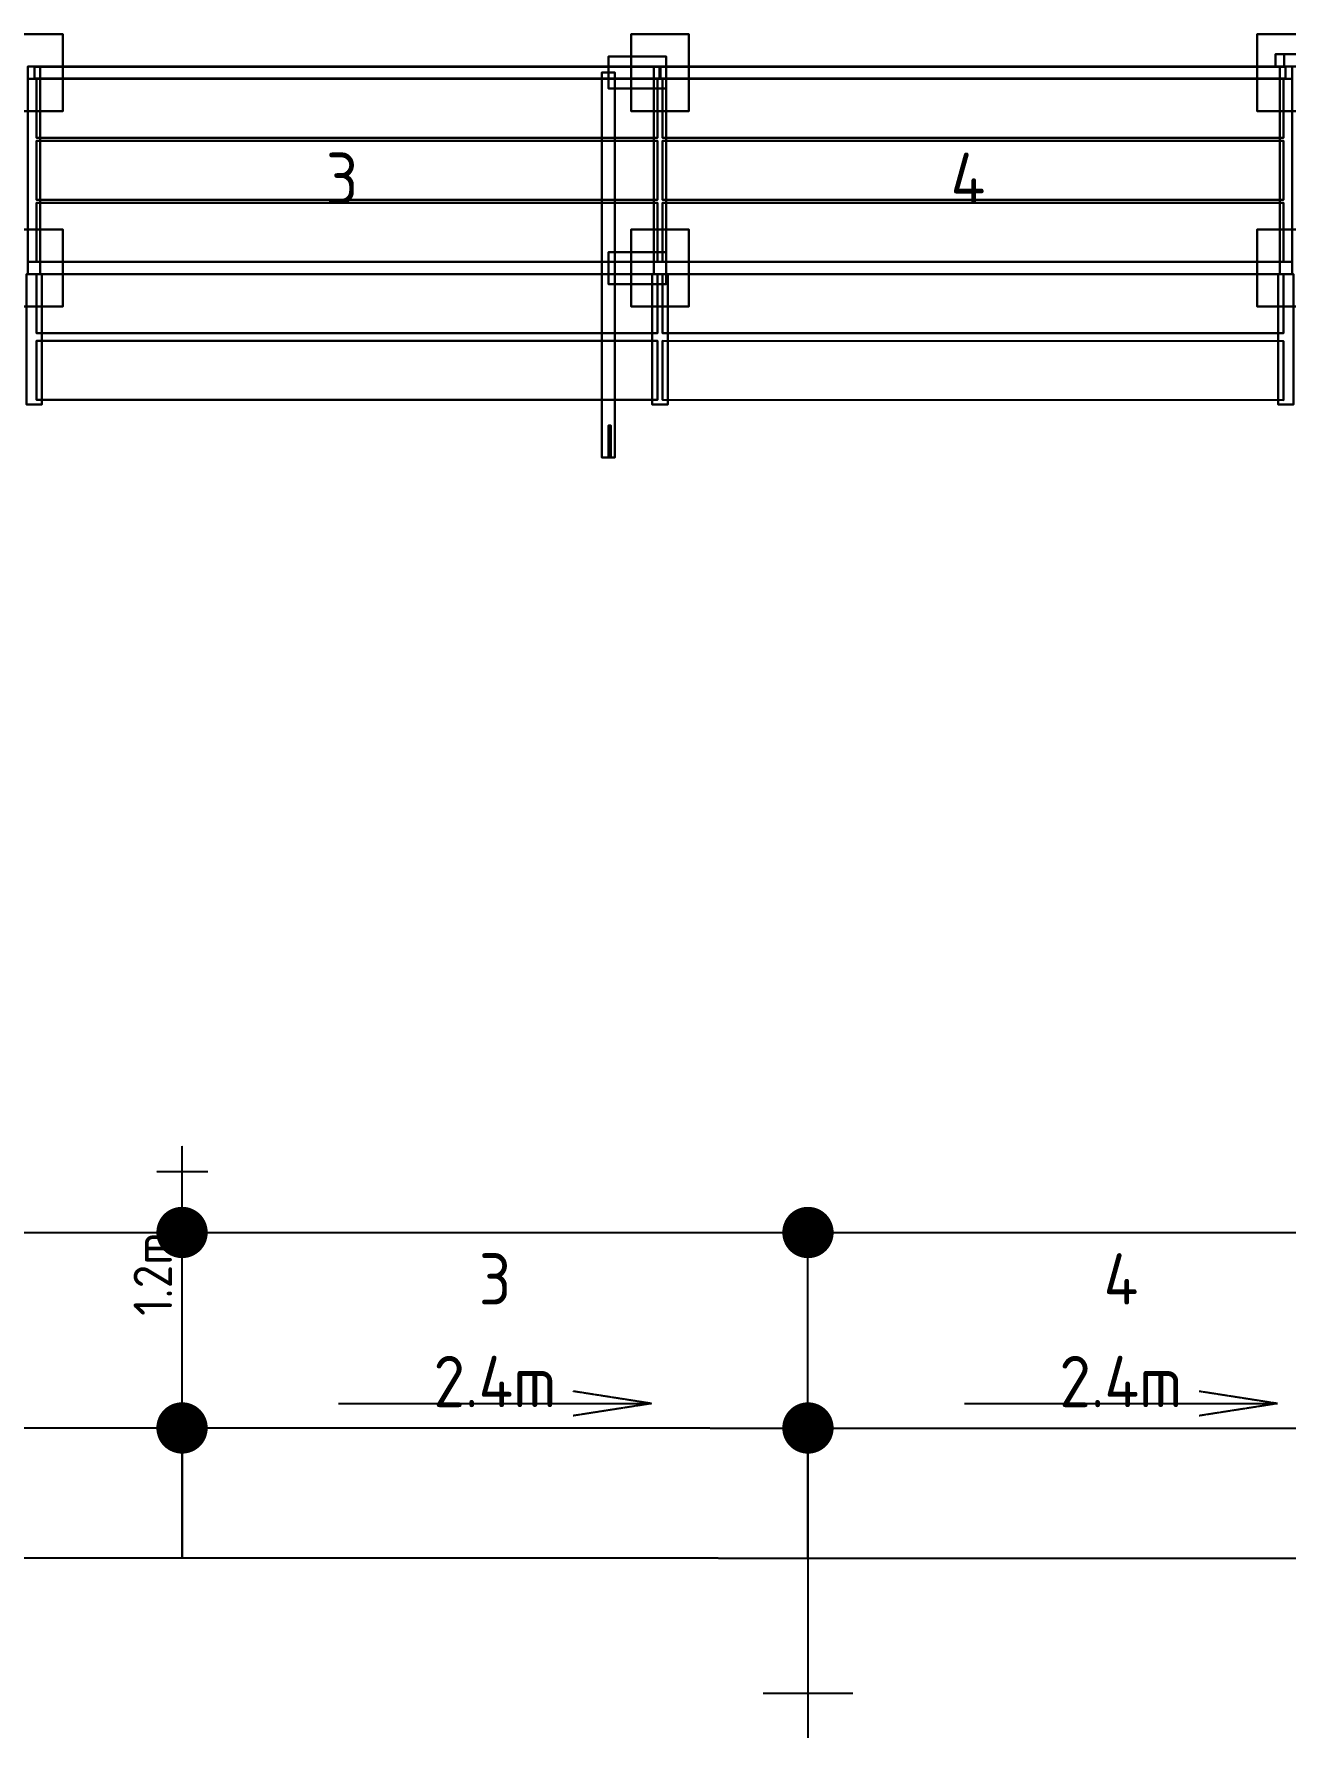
# Model space of a CAD drawing. Header units: millimetres. Extents: x 45959 to 58943, y 20090 to 26810.
# Drawn here: x 50949 to 55827, y 20090 to 26731 of the extents above; entities that cross this region are included whole.
import ezdxf
from ezdxf.enums import TextEntityAlignment as Align

# ---------------------------------------------------------------- set-up
doc = ezdxf.new("R2010")
doc.units = ezdxf.units.MM
doc.linetypes.add('KwikScaf_Line', pattern=[1, 1, 0])
doc.layers.add('KwikScaf 3D', color=7, linetype='CONTINUOUS')
doc.layers.add('KwikScaf Schematic', color=7, linetype='CONTINUOUS')
doc.styles.add('KwikScaf ISO', font='isocp.shx')

msp = doc.modelspace()

# ---------------------------------------------------------------- linework, layer by layer
at = {"layer": 'KwikScaf Schematic', "color": 1, "linetype": 'KwikScaf_Line'}
for p, q in [((51525.7, 21197.8), (51525.8, 22397.8)), ((51425.8, 22297.8), (51625.8, 22297.8)), ((49086.8, 22060), (51525.8, 22059.8)), ((51525.7, 21297.8), (51525.8, 22059.8)), ((51525.8, 22059.8), (53964.8, 22059.6)), ((53964.7, 21297.6), (53964.8, 22059.6)), ((53964.8, 22059.6), (56403.8, 22059.5)), ((52135.5, 21393), (53355, 21392.9)), ((53355, 21392.9), (53050.1, 21440.6)), ((53355, 21392.9), (53050.1, 21345.3)), ((54574.5, 21392.8), (55794, 21392.8)), ((55794, 21392.8), (55489.1, 21440.4)), ((55794, 21392.8), (55489.1, 21345.2)), ((49086.7, 21298), (51525.7, 21297.8)), ((51425.7, 21297.8), (51625.7, 21297.8)), ((51525.7, 21297.8), (53964.7, 21297.6)), ((51525.7, 20789.8), (51525.7, 21297.8)), ((51525.7, 21297.8), (51525.7, 20789.8)), ((53964.7, 21297.6), (53964.7, 20789.6)), ((53964.7, 21297.6), (56403.7, 21297.5)), ((53964.7, 20789.6), (53964.7, 21297.6)), ((51525.7, 20789.8), (49086.7, 20790)), ((53964.7, 20789.6), (51525.7, 20789.8)), ((53964.7, 20789.6), (53964.6, 20089.6)), ((56403.7, 20789.5), (53964.7, 20789.6)), ((53789.7, 20264.6), (54139.7, 20264.6))]:
    msp.add_line(p, q, dxfattribs=at)
for points in [[(51525.8, 22109.8, 100, 100, -0.198912), (51561.1, 22095.1, 100, 100, -0.198912), (51575.8, 22059.8, 100, 100, -0.198912), (51561.1, 22024.4, 100, 100, -0.198912), (51525.8, 22009.8, 100, 100, -0.198912), (51490.4, 22024.4, 100, 100, -0.198912), (51475.8, 22059.8, 100, 100, -0.198912), (51490.4, 22095.2, 100, 100, -0.198912)], [(51525.8, 22109.8, 100, 100, -0.198912), (51561.1, 22095.1, 100, 100, -0.198912), (51575.8, 22059.8, 100, 100, -0.198912), (51561.1, 22024.4, 100, 100, -0.198912), (51525.8, 22009.8, 100, 100, -0.198912), (51490.4, 22024.4, 100, 100, -0.198912), (51475.8, 22059.8, 100, 100, -0.198912), (51490.4, 22095.2, 100, 100, -0.198912)], [(53964.8, 22109.6, 100, 100, -0.198912), (54000.1, 22095, 100, 100, -0.198912), (54014.8, 22059.6, 100, 100, -0.198912), (54000.1, 22024.3, 100, 100, -0.198912), (53964.8, 22009.6, 100, 100, -0.198912), (53929.4, 22024.3, 100, 100, -0.198912), (53914.8, 22059.6, 100, 100, -0.198912), (53929.4, 22095, 100, 100, -0.198912)], [(53964.8, 22109.6, 100, 100, -0.198912), (54000.1, 22095, 100, 100, -0.198912), (54014.8, 22059.6, 100, 100, -0.198912), (54000.1, 22024.3, 100, 100, -0.198912), (53964.8, 22009.6, 100, 100, -0.198912), (53929.4, 22024.3, 100, 100, -0.198912), (53914.8, 22059.6, 100, 100, -0.198912), (53929.4, 22095, 100, 100, -0.198912)], [(51525.7, 21347.8, 100, 100, -0.198912), (51561.1, 21333.1, 100, 100, -0.198912), (51575.7, 21297.8, 100, 100, -0.198912), (51561.1, 21262.4, 100, 100, -0.198912), (51525.7, 21247.8, 100, 100, -0.198912), (51490.4, 21262.4, 100, 100, -0.198912), (51475.7, 21297.8, 100, 100, -0.198912), (51490.4, 21333.2, 100, 100, -0.198912)], [(53964.7, 21347.6, 100, 100, -0.198912), (54000.1, 21333, 100, 100, -0.198912), (54014.7, 21297.6, 100, 100, -0.198912), (54000.1, 21262.3, 100, 100, -0.198912), (53964.7, 21247.6, 100, 100, -0.198912), (53929.4, 21262.3, 100, 100, -0.198912), (53914.7, 21297.6, 100, 100, -0.198912), (53929.4, 21333, 100, 100, -0.198912)]]:
    msp.add_lwpolyline(points, format="xyseb", close=True, dxfattribs=at)
at = {"layer": 'KwikScaf Schematic', "color": 1, "linetype": 'KwikScaf_Line', "const_width": 100}
for points in [[(51525.7, 21347.8, -0.198912), (51561.1, 21333.1, -0.198912), (51575.7, 21297.8, -0.198912), (51561.1, 21262.4, -0.198912), (51525.7, 21247.8, -0.198912), (51490.4, 21262.4, -0.198912), (51475.7, 21297.8, -0.198912), (51490.4, 21333.2, -0.198912)], [(53964.7, 21347.6, -0.198912), (54000.1, 21333, -0.198912), (54014.7, 21297.6, -0.198912), (54000.1, 21262.3, -0.198912), (53964.7, 21247.6, -0.198912), (53929.4, 21262.3, -0.198912), (53914.7, 21297.6, -0.198912), (53929.4, 21333, -0.198912)]]:
    msp.add_lwpolyline(points, format="xyb", close=True, dxfattribs=at)

# ---------------------------------------------------------------- texts
at = {"layer": 'KwikScaf 3D', "color": 230, "style": 'KwikScaf ISO'}
for s, p in [('3', (52149.1, 26168.7)), ('4', (54588.1, 26168.5))]:
    msp.add_text(s, height=200, rotation=359.99633, dxfattribs=at).set_placement(p, align=Align.MIDDLE_CENTER)
at = {"layer": 'KwikScaf Schematic', "style": 'KwikScaf ISO'}
msp.add_text('1.2m', height=150, rotation=89.99633, dxfattribs=at).set_placement((51486.8, 21897.8), align=Align.CENTER)
for s, p in [('3', (52745.3, 21878.7)), ('4', (55184.3, 21878.6)), ('2.4m', (52745.2, 21478.7)), ('2.4m', (55184.2, 21478.6))]:
    msp.add_text(s, height=200, rotation=359.99633, dxfattribs=at).set_placement(p, align=Align.MIDDLE_CENTER)

# ---------------------------------------------------------------- meshes
at = {"layer": 'KwikScaf 3D', "color": 200}
mesh = msp.add_polymesh((6, 3), dxfattribs=at)
for k, corner in enumerate([(50836.7, 26730.8, -460), (50836.7, 26730.8, -498), (50836.7, 26730.8, -498), (51061.7, 26730.7, -460), (51061.7, 26730.7, -498), (51061.7, 26730.7, -498), (51061.7, 26430.7, -460), (51061.7, 26430.7, -498), (51061.7, 26730.7, -498), (50836.7, 26430.8, -460), (50836.7, 26430.8, -498), (50836.7, 26730.8, -498), (50836.7, 26430.8, -460), (50836.7, 26430.8, -460), (50836.7, 26730.8, -460), (51061.7, 26430.7, -460), (51061.7, 26430.7, -460), (51061.7, 26730.7, -460)]):
    mesh.set_mesh_vertex(divmod(k, 3), corner)
mesh = msp.add_polymesh((6, 3), dxfattribs=at)
for k, corner in enumerate([(53275.7, 26730.6, -460), (53275.7, 26730.6, -498), (53275.7, 26730.6, -498), (53500.7, 26730.6, -460), (53500.7, 26730.6, -498), (53500.7, 26730.6, -498), (53500.7, 26430.6, -460), (53500.7, 26430.6, -498), (53500.7, 26730.6, -498), (53275.7, 26430.6, -460), (53275.7, 26430.6, -498), (53275.7, 26730.6, -498), (53275.7, 26430.6, -460), (53275.7, 26430.6, -460), (53275.7, 26730.6, -460), (53500.7, 26430.6, -460), (53500.7, 26430.6, -460), (53500.7, 26730.6, -460)]):
    mesh.set_mesh_vertex(divmod(k, 3), corner)
mesh = msp.add_polymesh((6, 3), dxfattribs=at)
for k, corner in enumerate([(55714.7, 26730.4, -460), (55714.7, 26730.4, -498), (55714.7, 26730.4, -498), (55939.7, 26730.4, -460), (55939.7, 26730.4, -498), (55939.7, 26730.4, -498), (55939.7, 26430.4, -460), (55939.7, 26430.4, -498), (55939.7, 26730.4, -498), (55714.7, 26430.4, -460), (55714.7, 26430.4, -498), (55714.7, 26730.4, -498), (55714.7, 26430.4, -460), (55714.7, 26430.4, -460), (55714.7, 26730.4, -460), (55939.7, 26430.4, -460), (55939.7, 26430.4, -460), (55939.7, 26730.4, -460)]):
    mesh.set_mesh_vertex(divmod(k, 3), corner)
at = {"layer": 'KwikScaf 3D', "color": 140}
mesh = msp.add_polymesh((6, 3), dxfattribs=at)
for k, corner in enumerate([(53412.2, 26518.1, 1452.5), (53412.2, 26518.1, 1327.5), (53412.2, 26518.1, 1327.5), (53187.2, 26518.1, 1452.5), (53187.2, 26518.1, 1327.5), (53187.2, 26518.1, 1327.5), (53187.2, 26643.1, 1452.5), (53187.2, 26643.1, 1327.5), (53187.2, 26518.1, 1327.5), (53412.2, 26643.1, 1452.5), (53412.2, 26643.1, 1327.5), (53412.2, 26518.1, 1327.5), (53412.2, 26643.1, 1452.5), (53412.2, 26643.1, 1452.5), (53412.2, 26518.1, 1452.5), (53187.2, 26643.1, 1452.5), (53187.2, 26643.1, 1452.5), (53187.2, 26518.1, 1452.5)]):
    mesh.set_mesh_vertex(divmod(k, 3), corner)
at = {"layer": 'KwikScaf 3D', "color": 150}
mesh = msp.add_polymesh((6, 3), dxfattribs=at)
for k, corner in enumerate([(55820.4, 26652.4, 2521.9), (55786.2, 26652.4, 2488.2), (55786.2, 26652.4, 2488.2), (58307.1, 26652.3, -0.4), (58273, 26652.3, -34.1), (58273, 26652.3, -34.1), (58307.1, 26604.3, -0.4), (58273, 26604.3, -34.1), (58273, 26652.3, -34.1), (55820.4, 26604.4, 2521.9), (55786.2, 26604.4, 2488.2), (55786.2, 26652.4, 2488.2), (55820.4, 26604.4, 2521.9), (55820.4, 26604.4, 2521.9), (55820.4, 26652.4, 2521.9), (58307.1, 26604.3, -0.4), (58307.1, 26604.3, -0.4), (58307.1, 26652.3, -0.4)]):
    mesh.set_mesh_vertex(divmod(k, 3), corner)
at = {"layer": 'KwikScaf 3D', "color": 180}
mesh = msp.add_polymesh((6, 3), dxfattribs=at)
for k, corner in enumerate([(50973.2, 26604.7, 2391.7), (50925.2, 26604.7, 2391.7), (50925.2, 26604.7, 2391.7), (50973.2, 26604.7, -185), (50925.2, 26604.7, -185), (50925.2, 26604.7, -185), (50973.2, 26556.7, -185), (50925.2, 26556.7, -185), (50925.2, 26604.7, -185), (50973.2, 26556.7, 2391.7), (50925.2, 26556.7, 2391.7), (50925.2, 26604.7, 2391.7), (50973.2, 26556.7, 2391.7), (50973.2, 26556.7, 2391.7), (50973.2, 26604.7, 2391.7), (50973.2, 26556.7, -185), (50973.2, 26556.7, -185), (50973.2, 26604.7, -185)]):
    mesh.set_mesh_vertex(divmod(k, 3), corner)
mesh = msp.add_polymesh((6, 3), dxfattribs=at)
for k, corner in enumerate([(50973.2, 26604.7, 3382.3), (50925.2, 26604.7, 3382.3), (50925.2, 26604.7, 3382.3), (50973.2, 26604.7, 2291.7), (50925.2, 26604.7, 2291.7), (50925.2, 26604.7, 2291.7), (50973.2, 26556.7, 2291.7), (50925.2, 26556.7, 2291.7), (50925.2, 26604.7, 2291.7), (50973.2, 26556.7, 3382.3), (50925.2, 26556.7, 3382.3), (50925.2, 26604.7, 3382.3), (50973.2, 26556.7, 3382.3), (50973.2, 26556.7, 3382.3), (50973.2, 26604.7, 3382.3), (50973.2, 26556.7, 2291.7), (50973.2, 26556.7, 2291.7), (50973.2, 26604.7, 2291.7)]):
    mesh.set_mesh_vertex(divmod(k, 3), corner)
at = {"layer": 'KwikScaf 3D', "color": 190}
mesh = msp.add_polymesh((6, 3), dxfattribs=at)
for k, corner in enumerate([(50973.2, 26604.7), (50925.2, 26604.7), (50925.2, 26604.7), (50973.2, 26604.7, -460), (50925.2, 26604.7, -460), (50925.2, 26604.7, -460), (50973.2, 26556.7, -460), (50925.2, 26556.7, -460), (50925.2, 26604.7, -460), (50973.2, 26556.7), (50925.2, 26556.7), (50925.2, 26604.7), (50973.2, 26556.7), (50973.2, 26556.7), (50973.2, 26604.7), (50973.2, 26556.7, -460), (50973.2, 26556.7, -460), (50973.2, 26604.7, -460)]):
    mesh.set_mesh_vertex(divmod(k, 3), corner)
at = {"layer": 'KwikScaf 3D', "color": 60}
mesh = msp.add_polymesh((6, 3), dxfattribs=at)
for k, corner in enumerate([(53386.2, 26557.6, 2556.7), (53386.2, 26557.6, 1566.7), (53386.2, 26557.6, 1566.7), (50951.2, 26557.7, 2556.7), (50951.2, 26557.7, 1566.7), (50951.2, 26557.7, 1566.7), (50951.2, 26603.7, 2556.7), (50951.2, 26603.7, 1566.7), (50951.2, 26557.7, 1566.7), (53386.2, 26603.6, 2556.7), (53386.2, 26603.6, 1566.7), (53386.2, 26557.6, 1566.7), (53386.2, 26603.6, 2556.7), (53386.2, 26603.6, 2556.7), (53386.2, 26557.6, 2556.7), (50951.2, 26603.7, 2556.7), (50951.2, 26603.7, 2556.7), (50951.2, 26557.7, 2556.7)]):
    mesh.set_mesh_vertex(divmod(k, 3), corner)
at = {"layer": 'KwikScaf 3D', "color": 40}
mesh = msp.add_polymesh((6, 3), dxfattribs=at)
for k, corner in enumerate([(53364.2, 26556.6, 80), (53364.2, 26556.6, 32), (53364.2, 26556.6, 32), (50973.2, 26556.7, 80), (50973.2, 26556.7, 32), (50973.2, 26556.7, 32), (50973.2, 26604.7, 80), (50973.2, 26604.7, 32), (50973.2, 26556.7, 32), (53364.2, 26604.6, 80), (53364.2, 26604.6, 32), (53364.2, 26556.6, 32), (53364.2, 26604.6, 80), (53364.2, 26604.6, 80), (53364.2, 26556.6, 80), (50973.2, 26604.7, 80), (50973.2, 26604.7, 80), (50973.2, 26556.7, 80)]):
    mesh.set_mesh_vertex(divmod(k, 3), corner)
mesh = msp.add_polymesh((6, 3), dxfattribs=at)
for k, corner in enumerate([(53364.2, 26556.6, 1566), (53364.2, 26556.6, 1518), (53364.2, 26556.6, 1518), (50973.2, 26556.7, 1566), (50973.2, 26556.7, 1518), (50973.2, 26556.7, 1518), (50973.2, 26604.7, 1566), (50973.2, 26604.7, 1518), (50973.2, 26556.7, 1518), (53364.2, 26604.6, 1566), (53364.2, 26604.6, 1518), (53364.2, 26556.6, 1518), (53364.2, 26604.6, 1566), (53364.2, 26604.6, 1566), (53364.2, 26556.6, 1566), (50973.2, 26604.7, 1566), (50973.2, 26604.7, 1566), (50973.2, 26556.7, 1566)]):
    mesh.set_mesh_vertex(divmod(k, 3), corner)
mesh = msp.add_polymesh((6, 3), dxfattribs=at)
for k, corner in enumerate([(53364.2, 26556.6, 3052), (53364.2, 26556.6, 3004), (53364.2, 26556.6, 3004), (50973.2, 26556.7, 3052), (50973.2, 26556.7, 3004), (50973.2, 26556.7, 3004), (50973.2, 26604.7, 3052), (50973.2, 26604.7, 3004), (50973.2, 26556.7, 3004), (53364.2, 26604.6, 3052), (53364.2, 26604.6, 3004), (53364.2, 26556.6, 3004), (53364.2, 26604.6, 3052), (53364.2, 26604.6, 3052), (53364.2, 26556.6, 3052), (50973.2, 26604.7, 3052), (50973.2, 26604.7, 3052), (50973.2, 26556.7, 3052)]):
    mesh.set_mesh_vertex(divmod(k, 3), corner)
at = {"layer": 'KwikScaf 3D', "color": 70}
mesh = msp.add_polymesh((6, 3), dxfattribs=at)
for k, corner in enumerate([(53364.2, 26556.6, 2556.7), (53364.2, 26556.6, 2508.7), (53364.2, 26556.6, 2508.7), (50973.2, 26556.7, 2556.7), (50973.2, 26556.7, 2508.7), (50973.2, 26556.7, 2508.7), (50973.2, 26604.7, 2556.7), (50973.2, 26604.7, 2508.7), (50973.2, 26556.7, 2508.7), (53364.2, 26604.6, 2556.7), (53364.2, 26604.6, 2508.7), (53364.2, 26556.6, 2508.7), (53364.2, 26604.6, 2556.7), (53364.2, 26604.6, 2556.7), (53364.2, 26556.6, 2556.7), (50973.2, 26604.7, 2556.7), (50973.2, 26604.7, 2556.7), (50973.2, 26556.7, 2556.7)]):
    mesh.set_mesh_vertex(divmod(k, 3), corner)
at = {"layer": 'KwikScaf 3D', "color": 120}
mesh = msp.add_polymesh((6, 3), dxfattribs=at)
for k, corner in enumerate([(53161.6, 25080.6, 1415.5), (53161.6, 25080.6, 1364.5), (53161.6, 25080.6, 1364.5), (53161.7, 26580.6, 1415.5), (53161.7, 26580.6, 1364.5), (53161.7, 26580.6, 1364.5), (53212.7, 26580.6, 1415.5), (53212.7, 26580.6, 1364.5), (53161.7, 26580.6, 1364.5), (53212.6, 25080.6, 1415.5), (53212.6, 25080.6, 1364.5), (53161.6, 25080.6, 1364.5), (53212.6, 25080.6, 1415.5), (53212.6, 25080.6, 1415.5), (53161.6, 25080.6, 1415.5), (53212.7, 26580.6, 1415.5), (53212.7, 26580.6, 1415.5), (53161.7, 26580.6, 1415.5)]):
    mesh.set_mesh_vertex(divmod(k, 3), corner)
at = {"layer": 'KwikScaf 3D', "color": 180}
mesh = msp.add_polymesh((6, 3), dxfattribs=at)
for k, corner in enumerate([(53412.2, 26604.6, 2391.7), (53364.2, 26604.6, 2391.7), (53364.2, 26604.6, 2391.7), (53412.2, 26604.6, -185), (53364.2, 26604.6, -185), (53364.2, 26604.6, -185), (53412.2, 26556.6, -185), (53364.2, 26556.6, -185), (53364.2, 26604.6, -185), (53412.2, 26556.6, 2391.7), (53364.2, 26556.6, 2391.7), (53364.2, 26604.6, 2391.7), (53412.2, 26556.6, 2391.7), (53412.2, 26556.6, 2391.7), (53412.2, 26604.6, 2391.7), (53412.2, 26556.6, -185), (53412.2, 26556.6, -185), (53412.2, 26604.6, -185)]):
    mesh.set_mesh_vertex(divmod(k, 3), corner)
mesh = msp.add_polymesh((6, 3), dxfattribs=at)
for k, corner in enumerate([(53412.2, 26604.6, 3382.3), (53364.2, 26604.6, 3382.3), (53364.2, 26604.6, 3382.3), (53412.2, 26604.6, 2291.7), (53364.2, 26604.6, 2291.7), (53364.2, 26604.6, 2291.7), (53412.2, 26556.6, 2291.7), (53364.2, 26556.6, 2291.7), (53364.2, 26604.6, 2291.7), (53412.2, 26556.6, 3382.3), (53364.2, 26556.6, 3382.3), (53364.2, 26604.6, 3382.3), (53412.2, 26556.6, 3382.3), (53412.2, 26556.6, 3382.3), (53412.2, 26604.6, 3382.3), (53412.2, 26556.6, 2291.7), (53412.2, 26556.6, 2291.7), (53412.2, 26604.6, 2291.7)]):
    mesh.set_mesh_vertex(divmod(k, 3), corner)
at = {"layer": 'KwikScaf 3D', "color": 190}
mesh = msp.add_polymesh((6, 3), dxfattribs=at)
for k, corner in enumerate([(53412.2, 26604.6), (53364.2, 26604.6), (53364.2, 26604.6), (53412.2, 26604.6, -460), (53364.2, 26604.6, -460), (53364.2, 26604.6, -460), (53412.2, 26556.6, -460), (53364.2, 26556.6, -460), (53364.2, 26604.6, -460), (53412.2, 26556.6), (53364.2, 26556.6), (53364.2, 26604.6), (53412.2, 26556.6), (53412.2, 26556.6), (53412.2, 26604.6), (53412.2, 26556.6, -460), (53412.2, 26556.6, -460), (53412.2, 26604.6, -460)]):
    mesh.set_mesh_vertex(divmod(k, 3), corner)
at = {"layer": 'KwikScaf 3D', "color": 60}
mesh = msp.add_polymesh((6, 3), dxfattribs=at)
for k, corner in enumerate([(55825.2, 26557.4, 2556.7), (55825.2, 26557.4, 1566.7), (55825.2, 26557.4, 1566.7), (53390.2, 26557.6, 2556.7), (53390.2, 26557.6, 1566.7), (53390.2, 26557.6, 1566.7), (53390.2, 26603.6, 2556.7), (53390.2, 26603.6, 1566.7), (53390.2, 26557.6, 1566.7), (55825.2, 26603.4, 2556.7), (55825.2, 26603.4, 1566.7), (55825.2, 26557.4, 1566.7), (55825.2, 26603.4, 2556.7), (55825.2, 26603.4, 2556.7), (55825.2, 26557.4, 2556.7), (53390.2, 26603.6, 2556.7), (53390.2, 26603.6, 2556.7), (53390.2, 26557.6, 2556.7)]):
    mesh.set_mesh_vertex(divmod(k, 3), corner)
at = {"layer": 'KwikScaf 3D', "color": 40}
mesh = msp.add_polymesh((6, 3), dxfattribs=at)
for k, corner in enumerate([(55803.2, 26556.4, 80), (55803.2, 26556.4, 32), (55803.2, 26556.4, 32), (53412.2, 26556.6, 80), (53412.2, 26556.6, 32), (53412.2, 26556.6, 32), (53412.2, 26604.6, 80), (53412.2, 26604.6, 32), (53412.2, 26556.6, 32), (55803.2, 26604.4, 80), (55803.2, 26604.4, 32), (55803.2, 26556.4, 32), (55803.2, 26604.4, 80), (55803.2, 26604.4, 80), (55803.2, 26556.4, 80), (53412.2, 26604.6, 80), (53412.2, 26604.6, 80), (53412.2, 26556.6, 80)]):
    mesh.set_mesh_vertex(divmod(k, 3), corner)
mesh = msp.add_polymesh((6, 3), dxfattribs=at)
for k, corner in enumerate([(55803.2, 26556.4, 1566), (55803.2, 26556.4, 1518), (55803.2, 26556.4, 1518), (53412.2, 26556.6, 1566), (53412.2, 26556.6, 1518), (53412.2, 26556.6, 1518), (53412.2, 26604.6, 1566), (53412.2, 26604.6, 1518), (53412.2, 26556.6, 1518), (55803.2, 26604.4, 1566), (55803.2, 26604.4, 1518), (55803.2, 26556.4, 1518), (55803.2, 26604.4, 1566), (55803.2, 26604.4, 1566), (55803.2, 26556.4, 1566), (53412.2, 26604.6, 1566), (53412.2, 26604.6, 1566), (53412.2, 26556.6, 1566)]):
    mesh.set_mesh_vertex(divmod(k, 3), corner)
mesh = msp.add_polymesh((6, 3), dxfattribs=at)
for k, corner in enumerate([(55803.2, 26556.4, 3052), (55803.2, 26556.4, 3004), (55803.2, 26556.4, 3004), (53412.2, 26556.6, 3052), (53412.2, 26556.6, 3004), (53412.2, 26556.6, 3004), (53412.2, 26604.6, 3052), (53412.2, 26604.6, 3004), (53412.2, 26556.6, 3004), (55803.2, 26604.4, 3052), (55803.2, 26604.4, 3004), (55803.2, 26556.4, 3004), (55803.2, 26604.4, 3052), (55803.2, 26604.4, 3052), (55803.2, 26556.4, 3052), (53412.2, 26604.6, 3052), (53412.2, 26604.6, 3052), (53412.2, 26556.6, 3052)]):
    mesh.set_mesh_vertex(divmod(k, 3), corner)
at = {"layer": 'KwikScaf 3D', "color": 70}
mesh = msp.add_polymesh((6, 3), dxfattribs=at)
for k, corner in enumerate([(55803.2, 26556.4, 2556.7), (55803.2, 26556.4, 2508.7), (55803.2, 26556.4, 2508.7), (53412.2, 26556.6, 2556.7), (53412.2, 26556.6, 2508.7), (53412.2, 26556.6, 2508.7), (53412.2, 26604.6, 2556.7), (53412.2, 26604.6, 2508.7), (53412.2, 26556.6, 2508.7), (55803.2, 26604.4, 2556.7), (55803.2, 26604.4, 2508.7), (55803.2, 26556.4, 2508.7), (55803.2, 26604.4, 2556.7), (55803.2, 26604.4, 2556.7), (55803.2, 26556.4, 2556.7), (53412.2, 26604.6, 2556.7), (53412.2, 26604.6, 2556.7), (53412.2, 26556.6, 2556.7)]):
    mesh.set_mesh_vertex(divmod(k, 3), corner)
at = {"layer": 'KwikScaf 3D', "color": 180}
mesh = msp.add_polymesh((6, 3), dxfattribs=at)
for k, corner in enumerate([(55851.2, 26604.4, 2391.7), (55803.2, 26604.4, 2391.7), (55803.2, 26604.4, 2391.7), (55851.2, 26604.4, -185), (55803.2, 26604.4, -185), (55803.2, 26604.4, -185), (55851.2, 26556.4, -185), (55803.2, 26556.4, -185), (55803.2, 26604.4, -185), (55851.2, 26556.4, 2391.7), (55803.2, 26556.4, 2391.7), (55803.2, 26604.4, 2391.7), (55851.2, 26556.4, 2391.7), (55851.2, 26556.4, 2391.7), (55851.2, 26604.4, 2391.7), (55851.2, 26556.4, -185), (55851.2, 26556.4, -185), (55851.2, 26604.4, -185)]):
    mesh.set_mesh_vertex(divmod(k, 3), corner)
mesh = msp.add_polymesh((6, 3), dxfattribs=at)
for k, corner in enumerate([(55851.2, 26604.4, 3382.3), (55803.2, 26604.4, 3382.3), (55803.2, 26604.4, 3382.3), (55851.2, 26604.4, 2291.7), (55803.2, 26604.4, 2291.7), (55803.2, 26604.4, 2291.7), (55851.2, 26556.4, 2291.7), (55803.2, 26556.4, 2291.7), (55803.2, 26604.4, 2291.7), (55851.2, 26556.4, 3382.3), (55803.2, 26556.4, 3382.3), (55803.2, 26604.4, 3382.3), (55851.2, 26556.4, 3382.3), (55851.2, 26556.4, 3382.3), (55851.2, 26604.4, 3382.3), (55851.2, 26556.4, 2291.7), (55851.2, 26556.4, 2291.7), (55851.2, 26604.4, 2291.7)]):
    mesh.set_mesh_vertex(divmod(k, 3), corner)
at = {"layer": 'KwikScaf 3D', "color": 190}
mesh = msp.add_polymesh((6, 3), dxfattribs=at)
for k, corner in enumerate([(55851.2, 26604.4), (55803.2, 26604.4), (55803.2, 26604.4), (55851.2, 26604.4, -460), (55803.2, 26604.4, -460), (55803.2, 26604.4, -460), (55851.2, 26556.4, -460), (55803.2, 26556.4, -460), (55803.2, 26604.4, -460), (55851.2, 26556.4), (55803.2, 26556.4), (55803.2, 26604.4), (55851.2, 26556.4), (55851.2, 26556.4), (55851.2, 26604.4), (55851.2, 26556.4, -460), (55851.2, 26556.4, -460), (55851.2, 26604.4, -460)]):
    mesh.set_mesh_vertex(divmod(k, 3), corner)
at = {"layer": 'KwikScaf 3D', "color": 50}
mesh = msp.add_polymesh((6, 3), dxfattribs=at)
for k, corner in enumerate([(50925.1, 25842.7, 100), (50925.1, 25842.7, 52), (50925.1, 25842.7, 52), (50925.2, 26556.7, 100), (50925.2, 26556.7, 52), (50925.2, 26556.7, 52), (50973.2, 26556.7, 100), (50973.2, 26556.7, 52), (50925.2, 26556.7, 52), (50973.1, 25842.7, 100), (50973.1, 25842.7, 52), (50925.1, 25842.7, 52), (50973.1, 25842.7, 100), (50973.1, 25842.7, 100), (50925.1, 25842.7, 100), (50973.2, 26556.7, 100), (50973.2, 26556.7, 100), (50925.2, 26556.7, 100)]):
    mesh.set_mesh_vertex(divmod(k, 3), corner)
mesh = msp.add_polymesh((6, 3), dxfattribs=at)
for k, corner in enumerate([(50925.1, 25842.7, 1586), (50925.1, 25842.7, 1538), (50925.1, 25842.7, 1538), (50925.2, 26556.7, 1586), (50925.2, 26556.7, 1538), (50925.2, 26556.7, 1538), (50973.2, 26556.7, 1586), (50973.2, 26556.7, 1538), (50925.2, 26556.7, 1538), (50973.1, 25842.7, 1586), (50973.1, 25842.7, 1538), (50925.1, 25842.7, 1538), (50973.1, 25842.7, 1586), (50973.1, 25842.7, 1586), (50925.1, 25842.7, 1586), (50973.2, 26556.7, 1586), (50973.2, 26556.7, 1586), (50925.2, 26556.7, 1586)]):
    mesh.set_mesh_vertex(divmod(k, 3), corner)
at = {"layer": 'KwikScaf 3D', "color": 20}
mesh = msp.add_polymesh((6, 3), dxfattribs=at)
for k, corner in enumerate([(53378.7, 26326.6, 1607), (53378.7, 26326.6, 1543), (53378.7, 26326.6, 1543), (50958.7, 26326.7, 1607), (50958.7, 26326.7, 1543), (50958.7, 26326.7, 1543), (50958.7, 26556.7, 1607), (50958.7, 26556.7, 1543), (50958.7, 26326.7, 1543), (53378.7, 26556.6, 1607), (53378.7, 26556.6, 1543), (53378.7, 26326.6, 1543), (53378.7, 26556.6, 1607), (53378.7, 26556.6, 1607), (53378.7, 26326.6, 1607), (50958.7, 26556.7, 1607), (50958.7, 26556.7, 1607), (50958.7, 26326.7, 1607)]):
    mesh.set_mesh_vertex(divmod(k, 3), corner)
at = {"layer": 'KwikScaf 3D', "color": 50}
mesh = msp.add_polymesh((6, 3), dxfattribs=at)
for k, corner in enumerate([(53364.1, 25842.6, 100), (53364.1, 25842.6, 52), (53364.1, 25842.6, 52), (53364.2, 26556.6, 100), (53364.2, 26556.6, 52), (53364.2, 26556.6, 52), (53412.2, 26556.6, 100), (53412.2, 26556.6, 52), (53364.2, 26556.6, 52), (53412.1, 25842.6, 100), (53412.1, 25842.6, 52), (53364.1, 25842.6, 52), (53412.1, 25842.6, 100), (53412.1, 25842.6, 100), (53364.1, 25842.6, 100), (53412.2, 26556.6, 100), (53412.2, 26556.6, 100), (53364.2, 26556.6, 100)]):
    mesh.set_mesh_vertex(divmod(k, 3), corner)
mesh = msp.add_polymesh((6, 3), dxfattribs=at)
for k, corner in enumerate([(53364.1, 25842.6, 1586), (53364.1, 25842.6, 1538), (53364.1, 25842.6, 1538), (53364.2, 26556.6, 1586), (53364.2, 26556.6, 1538), (53364.2, 26556.6, 1538), (53412.2, 26556.6, 1586), (53412.2, 26556.6, 1538), (53364.2, 26556.6, 1538), (53412.1, 25842.6, 1586), (53412.1, 25842.6, 1538), (53364.1, 25842.6, 1538), (53412.1, 25842.6, 1586), (53412.1, 25842.6, 1586), (53364.1, 25842.6, 1586), (53412.2, 26556.6, 1586), (53412.2, 26556.6, 1586), (53364.2, 26556.6, 1586)]):
    mesh.set_mesh_vertex(divmod(k, 3), corner)
at = {"layer": 'KwikScaf 3D', "color": 20}
mesh = msp.add_polymesh((6, 3), dxfattribs=at)
for k, corner in enumerate([(55817.7, 26326.4, 1607), (55817.7, 26326.4, 1543), (55817.7, 26326.4, 1543), (53397.7, 26326.6, 1607), (53397.7, 26326.6, 1543), (53397.7, 26326.6, 1543), (53397.7, 26556.6, 1607), (53397.7, 26556.6, 1543), (53397.7, 26326.6, 1543), (55817.7, 26556.4, 1607), (55817.7, 26556.4, 1543), (55817.7, 26326.4, 1543), (55817.7, 26556.4, 1607), (55817.7, 26556.4, 1607), (55817.7, 26326.4, 1607), (53397.7, 26556.6, 1607), (53397.7, 26556.6, 1607), (53397.7, 26326.6, 1607)]):
    mesh.set_mesh_vertex(divmod(k, 3), corner)
at = {"layer": 'KwikScaf 3D', "color": 50}
mesh = msp.add_polymesh((6, 3), dxfattribs=at)
for k, corner in enumerate([(55803.1, 25842.4, 100), (55803.1, 25842.4, 52), (55803.1, 25842.4, 52), (55803.2, 26556.4, 100), (55803.2, 26556.4, 52), (55803.2, 26556.4, 52), (55851.2, 26556.4, 100), (55851.2, 26556.4, 52), (55803.2, 26556.4, 52), (55851.1, 25842.4, 100), (55851.1, 25842.4, 52), (55803.1, 25842.4, 52), (55851.1, 25842.4, 100), (55851.1, 25842.4, 100), (55803.1, 25842.4, 100), (55851.2, 26556.4, 100), (55851.2, 26556.4, 100), (55803.2, 26556.4, 100)]):
    mesh.set_mesh_vertex(divmod(k, 3), corner)
mesh = msp.add_polymesh((6, 3), dxfattribs=at)
for k, corner in enumerate([(55803.1, 25842.4, 1586), (55803.1, 25842.4, 1538), (55803.1, 25842.4, 1538), (55803.2, 26556.4, 1586), (55803.2, 26556.4, 1538), (55803.2, 26556.4, 1538), (55851.2, 26556.4, 1586), (55851.2, 26556.4, 1538), (55803.2, 26556.4, 1538), (55851.1, 25842.4, 1586), (55851.1, 25842.4, 1538), (55803.1, 25842.4, 1538), (55851.1, 25842.4, 1586), (55851.1, 25842.4, 1586), (55803.1, 25842.4, 1586), (55851.2, 26556.4, 1586), (55851.2, 26556.4, 1586), (55803.2, 26556.4, 1586)]):
    mesh.set_mesh_vertex(divmod(k, 3), corner)
at = {"layer": 'KwikScaf 3D', "color": 20}
mesh = msp.add_polymesh((6, 3), dxfattribs=at)
for k, corner in enumerate([(53378.6, 26084.6, 1607), (53378.6, 26084.6, 1543), (53378.6, 26084.6, 1543), (50958.6, 26084.7, 1607), (50958.6, 26084.7, 1543), (50958.6, 26084.7, 1543), (50958.7, 26314.7, 1607), (50958.7, 26314.7, 1543), (50958.6, 26084.7, 1543), (53378.7, 26314.6, 1607), (53378.7, 26314.6, 1543), (53378.6, 26084.6, 1543), (53378.7, 26314.6, 1607), (53378.7, 26314.6, 1607), (53378.6, 26084.6, 1607), (50958.7, 26314.7, 1607), (50958.7, 26314.7, 1607), (50958.6, 26084.7, 1607)]):
    mesh.set_mesh_vertex(divmod(k, 3), corner)
mesh = msp.add_polymesh((6, 3), dxfattribs=at)
for k, corner in enumerate([(55817.6, 26084.4, 1607), (55817.6, 26084.4, 1543), (55817.6, 26084.4, 1543), (53397.6, 26084.6, 1607), (53397.6, 26084.6, 1543), (53397.6, 26084.6, 1543), (53397.7, 26314.6, 1607), (53397.7, 26314.6, 1543), (53397.6, 26084.6, 1543), (55817.7, 26314.4, 1607), (55817.7, 26314.4, 1543), (55817.6, 26084.4, 1543), (55817.7, 26314.4, 1607), (55817.7, 26314.4, 1607), (55817.6, 26084.4, 1607), (53397.7, 26314.6, 1607), (53397.7, 26314.6, 1607), (53397.6, 26084.6, 1607)]):
    mesh.set_mesh_vertex(divmod(k, 3), corner)
mesh = msp.add_polymesh((6, 3), dxfattribs=at)
for k, corner in enumerate([(53378.6, 25842.6, 1607), (53378.6, 25842.6, 1543), (53378.6, 25842.6, 1543), (50958.6, 25842.7, 1607), (50958.6, 25842.7, 1543), (50958.6, 25842.7, 1543), (50958.6, 26072.7, 1607), (50958.6, 26072.7, 1543), (50958.6, 25842.7, 1543), (53378.6, 26072.6, 1607), (53378.6, 26072.6, 1543), (53378.6, 25842.6, 1543), (53378.6, 26072.6, 1607), (53378.6, 26072.6, 1607), (53378.6, 25842.6, 1607), (50958.6, 26072.7, 1607), (50958.6, 26072.7, 1607), (50958.6, 25842.7, 1607)]):
    mesh.set_mesh_vertex(divmod(k, 3), corner)
mesh = msp.add_polymesh((6, 3), dxfattribs=at)
for k, corner in enumerate([(55817.6, 25842.4, 1607), (55817.6, 25842.4, 1543), (55817.6, 25842.4, 1543), (53397.6, 25842.6, 1607), (53397.6, 25842.6, 1543), (53397.6, 25842.6, 1543), (53397.6, 26072.6, 1607), (53397.6, 26072.6, 1543), (53397.6, 25842.6, 1543), (55817.6, 26072.4, 1607), (55817.6, 26072.4, 1543), (55817.6, 25842.4, 1543), (55817.6, 26072.4, 1607), (55817.6, 26072.4, 1607), (55817.6, 25842.4, 1607), (53397.6, 26072.6, 1607), (53397.6, 26072.6, 1607), (53397.6, 25842.6, 1607)]):
    mesh.set_mesh_vertex(divmod(k, 3), corner)
at = {"layer": 'KwikScaf 3D', "color": 200}
mesh = msp.add_polymesh((6, 3), dxfattribs=at)
for k, corner in enumerate([(51061.6, 25668.7, -460), (51061.6, 25668.7, -498), (51061.6, 25668.7, -498), (50836.6, 25668.8, -460), (50836.6, 25668.8, -498), (50836.6, 25668.8, -498), (50836.6, 25968.8, -460), (50836.6, 25968.8, -498), (50836.6, 25668.8, -498), (51061.6, 25968.7, -460), (51061.6, 25968.7, -498), (51061.6, 25668.7, -498), (51061.6, 25968.7, -460), (51061.6, 25968.7, -460), (51061.6, 25668.7, -460), (50836.6, 25968.8, -460), (50836.6, 25968.8, -460), (50836.6, 25668.8, -460)]):
    mesh.set_mesh_vertex(divmod(k, 3), corner)
mesh = msp.add_polymesh((6, 3), dxfattribs=at)
for k, corner in enumerate([(53500.6, 25668.6, -460), (53500.6, 25668.6, -498), (53500.6, 25668.6, -498), (53275.6, 25668.6, -460), (53275.6, 25668.6, -498), (53275.6, 25668.6, -498), (53275.6, 25968.6, -460), (53275.6, 25968.6, -498), (53275.6, 25668.6, -498), (53500.6, 25968.6, -460), (53500.6, 25968.6, -498), (53500.6, 25668.6, -498), (53500.6, 25968.6, -460), (53500.6, 25968.6, -460), (53500.6, 25668.6, -460), (53275.6, 25968.6, -460), (53275.6, 25968.6, -460), (53275.6, 25668.6, -460)]):
    mesh.set_mesh_vertex(divmod(k, 3), corner)
mesh = msp.add_polymesh((6, 3), dxfattribs=at)
for k, corner in enumerate([(55939.6, 25668.4, -460), (55939.6, 25668.4, -498), (55939.6, 25668.4, -498), (55714.6, 25668.4, -460), (55714.6, 25668.4, -498), (55714.6, 25668.4, -498), (55714.6, 25968.4, -460), (55714.6, 25968.4, -498), (55714.6, 25668.4, -498), (55939.6, 25968.4, -460), (55939.6, 25968.4, -498), (55939.6, 25668.4, -498), (55939.6, 25968.4, -460), (55939.6, 25968.4, -460), (55939.6, 25668.4, -460), (55714.6, 25968.4, -460), (55714.6, 25968.4, -460), (55714.6, 25668.4, -460)]):
    mesh.set_mesh_vertex(divmod(k, 3), corner)
at = {"layer": 'KwikScaf 3D', "color": 180}
mesh = msp.add_polymesh((6, 3), dxfattribs=at)
for k, corner in enumerate([(50925.1, 25794.7, 1896.3), (50973.1, 25794.7, 1896.3), (50973.1, 25794.7, 1896.3), (50925.1, 25794.7, -185), (50973.1, 25794.7, -185), (50973.1, 25794.7, -185), (50925.1, 25842.7, -185), (50973.1, 25842.7, -185), (50973.1, 25794.7, -185), (50925.1, 25842.7, 1896.3), (50973.1, 25842.7, 1896.3), (50973.1, 25794.7, 1896.3), (50925.1, 25842.7, 1896.3), (50925.1, 25842.7, 1896.3), (50925.1, 25794.7, 1896.3), (50925.1, 25842.7, -185), (50925.1, 25842.7, -185), (50925.1, 25794.7, -185)]):
    mesh.set_mesh_vertex(divmod(k, 3), corner)
at = {"layer": 'KwikScaf 3D', "color": 190}
mesh = msp.add_polymesh((6, 3), dxfattribs=at)
for k, corner in enumerate([(50925.1, 25794.7), (50973.1, 25794.7), (50973.1, 25794.7), (50925.1, 25794.7, -460), (50973.1, 25794.7, -460), (50973.1, 25794.7, -460), (50925.1, 25842.7, -460), (50973.1, 25842.7, -460), (50973.1, 25794.7, -460), (50925.1, 25842.7), (50973.1, 25842.7), (50973.1, 25794.7), (50925.1, 25842.7), (50925.1, 25842.7), (50925.1, 25794.7), (50925.1, 25842.7, -460), (50925.1, 25842.7, -460), (50925.1, 25794.7, -460)]):
    mesh.set_mesh_vertex(divmod(k, 3), corner)
at = {"layer": 'KwikScaf 3D', "color": 40}
mesh = msp.add_polymesh((6, 3), dxfattribs=at)
for k, corner in enumerate([(50973.1, 25842.7, 80), (50973.1, 25842.7, 32), (50973.1, 25842.7, 32), (53364.1, 25842.6, 80), (53364.1, 25842.6, 32), (53364.1, 25842.6, 32), (53364.1, 25794.6, 80), (53364.1, 25794.6, 32), (53364.1, 25842.6, 32), (50973.1, 25794.7, 80), (50973.1, 25794.7, 32), (50973.1, 25842.7, 32), (50973.1, 25794.7, 80), (50973.1, 25794.7, 80), (50973.1, 25842.7, 80), (53364.1, 25794.6, 80), (53364.1, 25794.6, 80), (53364.1, 25842.6, 80)]):
    mesh.set_mesh_vertex(divmod(k, 3), corner)
mesh = msp.add_polymesh((6, 3), dxfattribs=at)
for k, corner in enumerate([(50973.1, 25842.7, 1566), (50973.1, 25842.7, 1518), (50973.1, 25842.7, 1518), (53364.1, 25842.6, 1566), (53364.1, 25842.6, 1518), (53364.1, 25842.6, 1518), (53364.1, 25794.6, 1566), (53364.1, 25794.6, 1518), (53364.1, 25842.6, 1518), (50973.1, 25794.7, 1566), (50973.1, 25794.7, 1518), (50973.1, 25842.7, 1518), (50973.1, 25794.7, 1566), (50973.1, 25794.7, 1566), (50973.1, 25842.7, 1566), (53364.1, 25794.6, 1566), (53364.1, 25794.6, 1566), (53364.1, 25842.6, 1566)]):
    mesh.set_mesh_vertex(divmod(k, 3), corner)
at = {"layer": 'KwikScaf 3D', "color": 140}
mesh = msp.add_polymesh((6, 3), dxfattribs=at)
for k, corner in enumerate([(53412.1, 25756.1, 1452.5), (53412.1, 25756.1, 1327.5), (53412.1, 25756.1, 1327.5), (53187.1, 25756.1, 1452.5), (53187.1, 25756.1, 1327.5), (53187.1, 25756.1, 1327.5), (53187.1, 25881.1, 1452.5), (53187.1, 25881.1, 1327.5), (53187.1, 25756.1, 1327.5), (53412.1, 25881.1, 1452.5), (53412.1, 25881.1, 1327.5), (53412.1, 25756.1, 1327.5), (53412.1, 25881.1, 1452.5), (53412.1, 25881.1, 1452.5), (53412.1, 25756.1, 1452.5), (53187.1, 25881.1, 1452.5), (53187.1, 25881.1, 1452.5), (53187.1, 25756.1, 1452.5)]):
    mesh.set_mesh_vertex(divmod(k, 3), corner)
at = {"layer": 'KwikScaf 3D', "color": 180}
mesh = msp.add_polymesh((6, 3), dxfattribs=at)
for k, corner in enumerate([(53364.1, 25794.6, 1896.3), (53412.1, 25794.6, 1896.3), (53412.1, 25794.6, 1896.3), (53364.1, 25794.6, -185), (53412.1, 25794.6, -185), (53412.1, 25794.6, -185), (53364.1, 25842.6, -185), (53412.1, 25842.6, -185), (53412.1, 25794.6, -185), (53364.1, 25842.6, 1896.3), (53412.1, 25842.6, 1896.3), (53412.1, 25794.6, 1896.3), (53364.1, 25842.6, 1896.3), (53364.1, 25842.6, 1896.3), (53364.1, 25794.6, 1896.3), (53364.1, 25842.6, -185), (53364.1, 25842.6, -185), (53364.1, 25794.6, -185)]):
    mesh.set_mesh_vertex(divmod(k, 3), corner)
at = {"layer": 'KwikScaf 3D', "color": 190}
mesh = msp.add_polymesh((6, 3), dxfattribs=at)
for k, corner in enumerate([(53364.1, 25794.6), (53412.1, 25794.6), (53412.1, 25794.6), (53364.1, 25794.6, -460), (53412.1, 25794.6, -460), (53412.1, 25794.6, -460), (53364.1, 25842.6, -460), (53412.1, 25842.6, -460), (53412.1, 25794.6, -460), (53364.1, 25842.6), (53412.1, 25842.6), (53412.1, 25794.6), (53364.1, 25842.6), (53364.1, 25842.6), (53364.1, 25794.6), (53364.1, 25842.6, -460), (53364.1, 25842.6, -460), (53364.1, 25794.6, -460)]):
    mesh.set_mesh_vertex(divmod(k, 3), corner)
at = {"layer": 'KwikScaf 3D', "color": 40}
mesh = msp.add_polymesh((6, 3), dxfattribs=at)
for k, corner in enumerate([(53412.1, 25842.6, 80), (53412.1, 25842.6, 32), (53412.1, 25842.6, 32), (55803.1, 25842.4, 80), (55803.1, 25842.4, 32), (55803.1, 25842.4, 32), (55803.1, 25794.4, 80), (55803.1, 25794.4, 32), (55803.1, 25842.4, 32), (53412.1, 25794.6, 80), (53412.1, 25794.6, 32), (53412.1, 25842.6, 32), (53412.1, 25794.6, 80), (53412.1, 25794.6, 80), (53412.1, 25842.6, 80), (55803.1, 25794.4, 80), (55803.1, 25794.4, 80), (55803.1, 25842.4, 80)]):
    mesh.set_mesh_vertex(divmod(k, 3), corner)
mesh = msp.add_polymesh((6, 3), dxfattribs=at)
for k, corner in enumerate([(53412.1, 25842.6, 1566), (53412.1, 25842.6, 1518), (53412.1, 25842.6, 1518), (55803.1, 25842.4, 1566), (55803.1, 25842.4, 1518), (55803.1, 25842.4, 1518), (55803.1, 25794.4, 1566), (55803.1, 25794.4, 1518), (55803.1, 25842.4, 1518), (53412.1, 25794.6, 1566), (53412.1, 25794.6, 1518), (53412.1, 25842.6, 1518), (53412.1, 25794.6, 1566), (53412.1, 25794.6, 1566), (53412.1, 25842.6, 1566), (55803.1, 25794.4, 1566), (55803.1, 25794.4, 1566), (55803.1, 25842.4, 1566)]):
    mesh.set_mesh_vertex(divmod(k, 3), corner)
at = {"layer": 'KwikScaf 3D', "color": 180}
mesh = msp.add_polymesh((6, 3), dxfattribs=at)
for k, corner in enumerate([(55803.1, 25794.4, 1896.3), (55851.1, 25794.4, 1896.3), (55851.1, 25794.4, 1896.3), (55803.1, 25794.4, -185), (55851.1, 25794.4, -185), (55851.1, 25794.4, -185), (55803.1, 25842.4, -185), (55851.1, 25842.4, -185), (55851.1, 25794.4, -185), (55803.1, 25842.4, 1896.3), (55851.1, 25842.4, 1896.3), (55851.1, 25794.4, 1896.3), (55803.1, 25842.4, 1896.3), (55803.1, 25842.4, 1896.3), (55803.1, 25794.4, 1896.3), (55803.1, 25842.4, -185), (55803.1, 25842.4, -185), (55803.1, 25794.4, -185)]):
    mesh.set_mesh_vertex(divmod(k, 3), corner)
at = {"layer": 'KwikScaf 3D', "color": 190}
mesh = msp.add_polymesh((6, 3), dxfattribs=at)
for k, corner in enumerate([(55803.1, 25794.4), (55851.1, 25794.4), (55851.1, 25794.4), (55803.1, 25794.4, -460), (55851.1, 25794.4, -460), (55851.1, 25794.4, -460), (55803.1, 25842.4, -460), (55851.1, 25842.4, -460), (55851.1, 25794.4, -460), (55803.1, 25842.4), (55851.1, 25842.4), (55851.1, 25794.4), (55803.1, 25842.4), (55803.1, 25842.4), (55803.1, 25794.4), (55803.1, 25842.4, -460), (55803.1, 25842.4, -460), (55803.1, 25794.4, -460)]):
    mesh.set_mesh_vertex(divmod(k, 3), corner)
at = {"layer": 'KwikScaf 3D', "color": 210}
mesh = msp.add_polymesh((6, 3), dxfattribs=at)
for k, corner in enumerate([(50979.1, 25286.7, 1590), (50979.1, 25286.7, 1590), (50979.1, 25286.7, 1590), (50979.1, 25794.7, 1145), (50979.1, 25794.7, 1590), (50979.1, 25794.7, 1590), (50919.1, 25794.7, 1145), (50919.1, 25794.7, 1590), (50979.1, 25794.7, 1590), (50919.1, 25286.7, 1590), (50919.1, 25286.7, 1590), (50979.1, 25286.7, 1590), (50919.1, 25286.7, 1590), (50919.1, 25286.7, 1590), (50979.1, 25286.7, 1590), (50919.1, 25794.7, 1145), (50919.1, 25794.7, 1145), (50979.1, 25794.7, 1145)]):
    mesh.set_mesh_vertex(divmod(k, 3), corner)
at = {"layer": 'KwikScaf 3D', "color": 20}
mesh = msp.add_polymesh((6, 3), dxfattribs=at)
for k, corner in enumerate([(50958.6, 25794.7, 1607), (50958.6, 25794.7, 1543), (50958.6, 25794.7, 1543), (53378.6, 25794.6, 1607), (53378.6, 25794.6, 1543), (53378.6, 25794.6, 1543), (53378.6, 25564.6, 1607), (53378.6, 25564.6, 1543), (53378.6, 25794.6, 1543), (50958.6, 25564.7, 1607), (50958.6, 25564.7, 1543), (50958.6, 25794.7, 1543), (50958.6, 25564.7, 1607), (50958.6, 25564.7, 1607), (50958.6, 25794.7, 1607), (53378.6, 25564.6, 1607), (53378.6, 25564.6, 1607), (53378.6, 25794.6, 1607)]):
    mesh.set_mesh_vertex(divmod(k, 3), corner)
at = {"layer": 'KwikScaf 3D', "color": 210}
mesh = msp.add_polymesh((6, 3), dxfattribs=at)
for k, corner in enumerate([(53418.1, 25286.6, 1590), (53418.1, 25286.6, 1590), (53418.1, 25286.6, 1590), (53418.1, 25794.6, 1145), (53418.1, 25794.6, 1590), (53418.1, 25794.6, 1590), (53358.1, 25794.6, 1145), (53358.1, 25794.6, 1590), (53418.1, 25794.6, 1590), (53358.1, 25286.6, 1590), (53358.1, 25286.6, 1590), (53418.1, 25286.6, 1590), (53358.1, 25286.6, 1590), (53358.1, 25286.6, 1590), (53418.1, 25286.6, 1590), (53358.1, 25794.6, 1145), (53358.1, 25794.6, 1145), (53418.1, 25794.6, 1145)]):
    mesh.set_mesh_vertex(divmod(k, 3), corner)
at = {"layer": 'KwikScaf 3D', "color": 20}
mesh = msp.add_polymesh((6, 3), dxfattribs=at)
for k, corner in enumerate([(53397.6, 25794.6, 1607), (53397.6, 25794.6, 1543), (53397.6, 25794.6, 1543), (55817.6, 25794.4, 1607), (55817.6, 25794.4, 1543), (55817.6, 25794.4, 1543), (55817.6, 25564.4, 1607), (55817.6, 25564.4, 1543), (55817.6, 25794.4, 1543), (53397.6, 25564.6, 1607), (53397.6, 25564.6, 1543), (53397.6, 25794.6, 1543), (53397.6, 25564.6, 1607), (53397.6, 25564.6, 1607), (53397.6, 25794.6, 1607), (55817.6, 25564.4, 1607), (55817.6, 25564.4, 1607), (55817.6, 25794.4, 1607)]):
    mesh.set_mesh_vertex(divmod(k, 3), corner)
at = {"layer": 'KwikScaf 3D', "color": 210}
mesh = msp.add_polymesh((6, 3), dxfattribs=at)
for k, corner in enumerate([(55857.1, 25286.4, 1590), (55857.1, 25286.4, 1590), (55857.1, 25286.4, 1590), (55857.1, 25794.4, 1145), (55857.1, 25794.4, 1590), (55857.1, 25794.4, 1590), (55797.1, 25794.4, 1145), (55797.1, 25794.4, 1590), (55857.1, 25794.4, 1590), (55797.1, 25286.4, 1590), (55797.1, 25286.4, 1590), (55857.1, 25286.4, 1590), (55797.1, 25286.4, 1590), (55797.1, 25286.4, 1590), (55857.1, 25286.4, 1590), (55797.1, 25794.4, 1145), (55797.1, 25794.4, 1145), (55857.1, 25794.4, 1145)]):
    mesh.set_mesh_vertex(divmod(k, 3), corner)
at = {"layer": 'KwikScaf 3D', "color": 20}
mesh = msp.add_polymesh((6, 3), dxfattribs=at)
for k, corner in enumerate([(50958.6, 25534.7, 1607), (50958.6, 25534.7, 1543), (50958.6, 25534.7, 1543), (53378.6, 25534.6, 1607), (53378.6, 25534.6, 1543), (53378.6, 25534.6, 1543), (53378.6, 25304.6, 1607), (53378.6, 25304.6, 1543), (53378.6, 25534.6, 1543), (50958.6, 25304.7, 1607), (50958.6, 25304.7, 1543), (50958.6, 25534.7, 1543), (50958.6, 25304.7, 1607), (50958.6, 25304.7, 1607), (50958.6, 25534.7, 1607), (53378.6, 25304.6, 1607), (53378.6, 25304.6, 1607), (53378.6, 25534.6, 1607)]):
    mesh.set_mesh_vertex(divmod(k, 3), corner)
mesh = msp.add_polymesh((6, 3), dxfattribs=at)
for k, corner in enumerate([(53397.6, 25534.6, 1607), (53397.6, 25534.6, 1543), (53397.6, 25534.6, 1543), (55817.6, 25534.4, 1607), (55817.6, 25534.4, 1543), (55817.6, 25534.4, 1543), (55817.6, 25304.4, 1607), (55817.6, 25304.4, 1543), (55817.6, 25534.4, 1543), (53397.6, 25304.6, 1607), (53397.6, 25304.6, 1543), (53397.6, 25534.6, 1543), (53397.6, 25304.6, 1607), (53397.6, 25304.6, 1607), (53397.6, 25534.6, 1607), (55817.6, 25304.4, 1607), (55817.6, 25304.4, 1607), (55817.6, 25534.4, 1607)]):
    mesh.set_mesh_vertex(divmod(k, 3), corner)
at = {"layer": 'KwikScaf 3D', "color": 131}
mesh = msp.add_polymesh((6, 3), dxfattribs=at)
for k, corner in enumerate([(53197.1, 25080.6, 1515), (53197.1, 25080.6, 1265), (53197.1, 25080.6, 1265), (53187.1, 25080.6, 1515), (53187.1, 25080.6, 1265), (53187.1, 25080.6, 1265), (53187.1, 25205.6, 1515), (53187.1, 25205.6, 1265), (53187.1, 25080.6, 1265), (53197.1, 25205.6, 1515), (53197.1, 25205.6, 1265), (53197.1, 25080.6, 1265), (53197.1, 25205.6, 1515), (53197.1, 25205.6, 1515), (53197.1, 25080.6, 1515), (53187.1, 25205.6, 1515), (53187.1, 25205.6, 1515), (53187.1, 25080.6, 1515)]):
    mesh.set_mesh_vertex(divmod(k, 3), corner)

doc.saveas('drawing.dxf')
